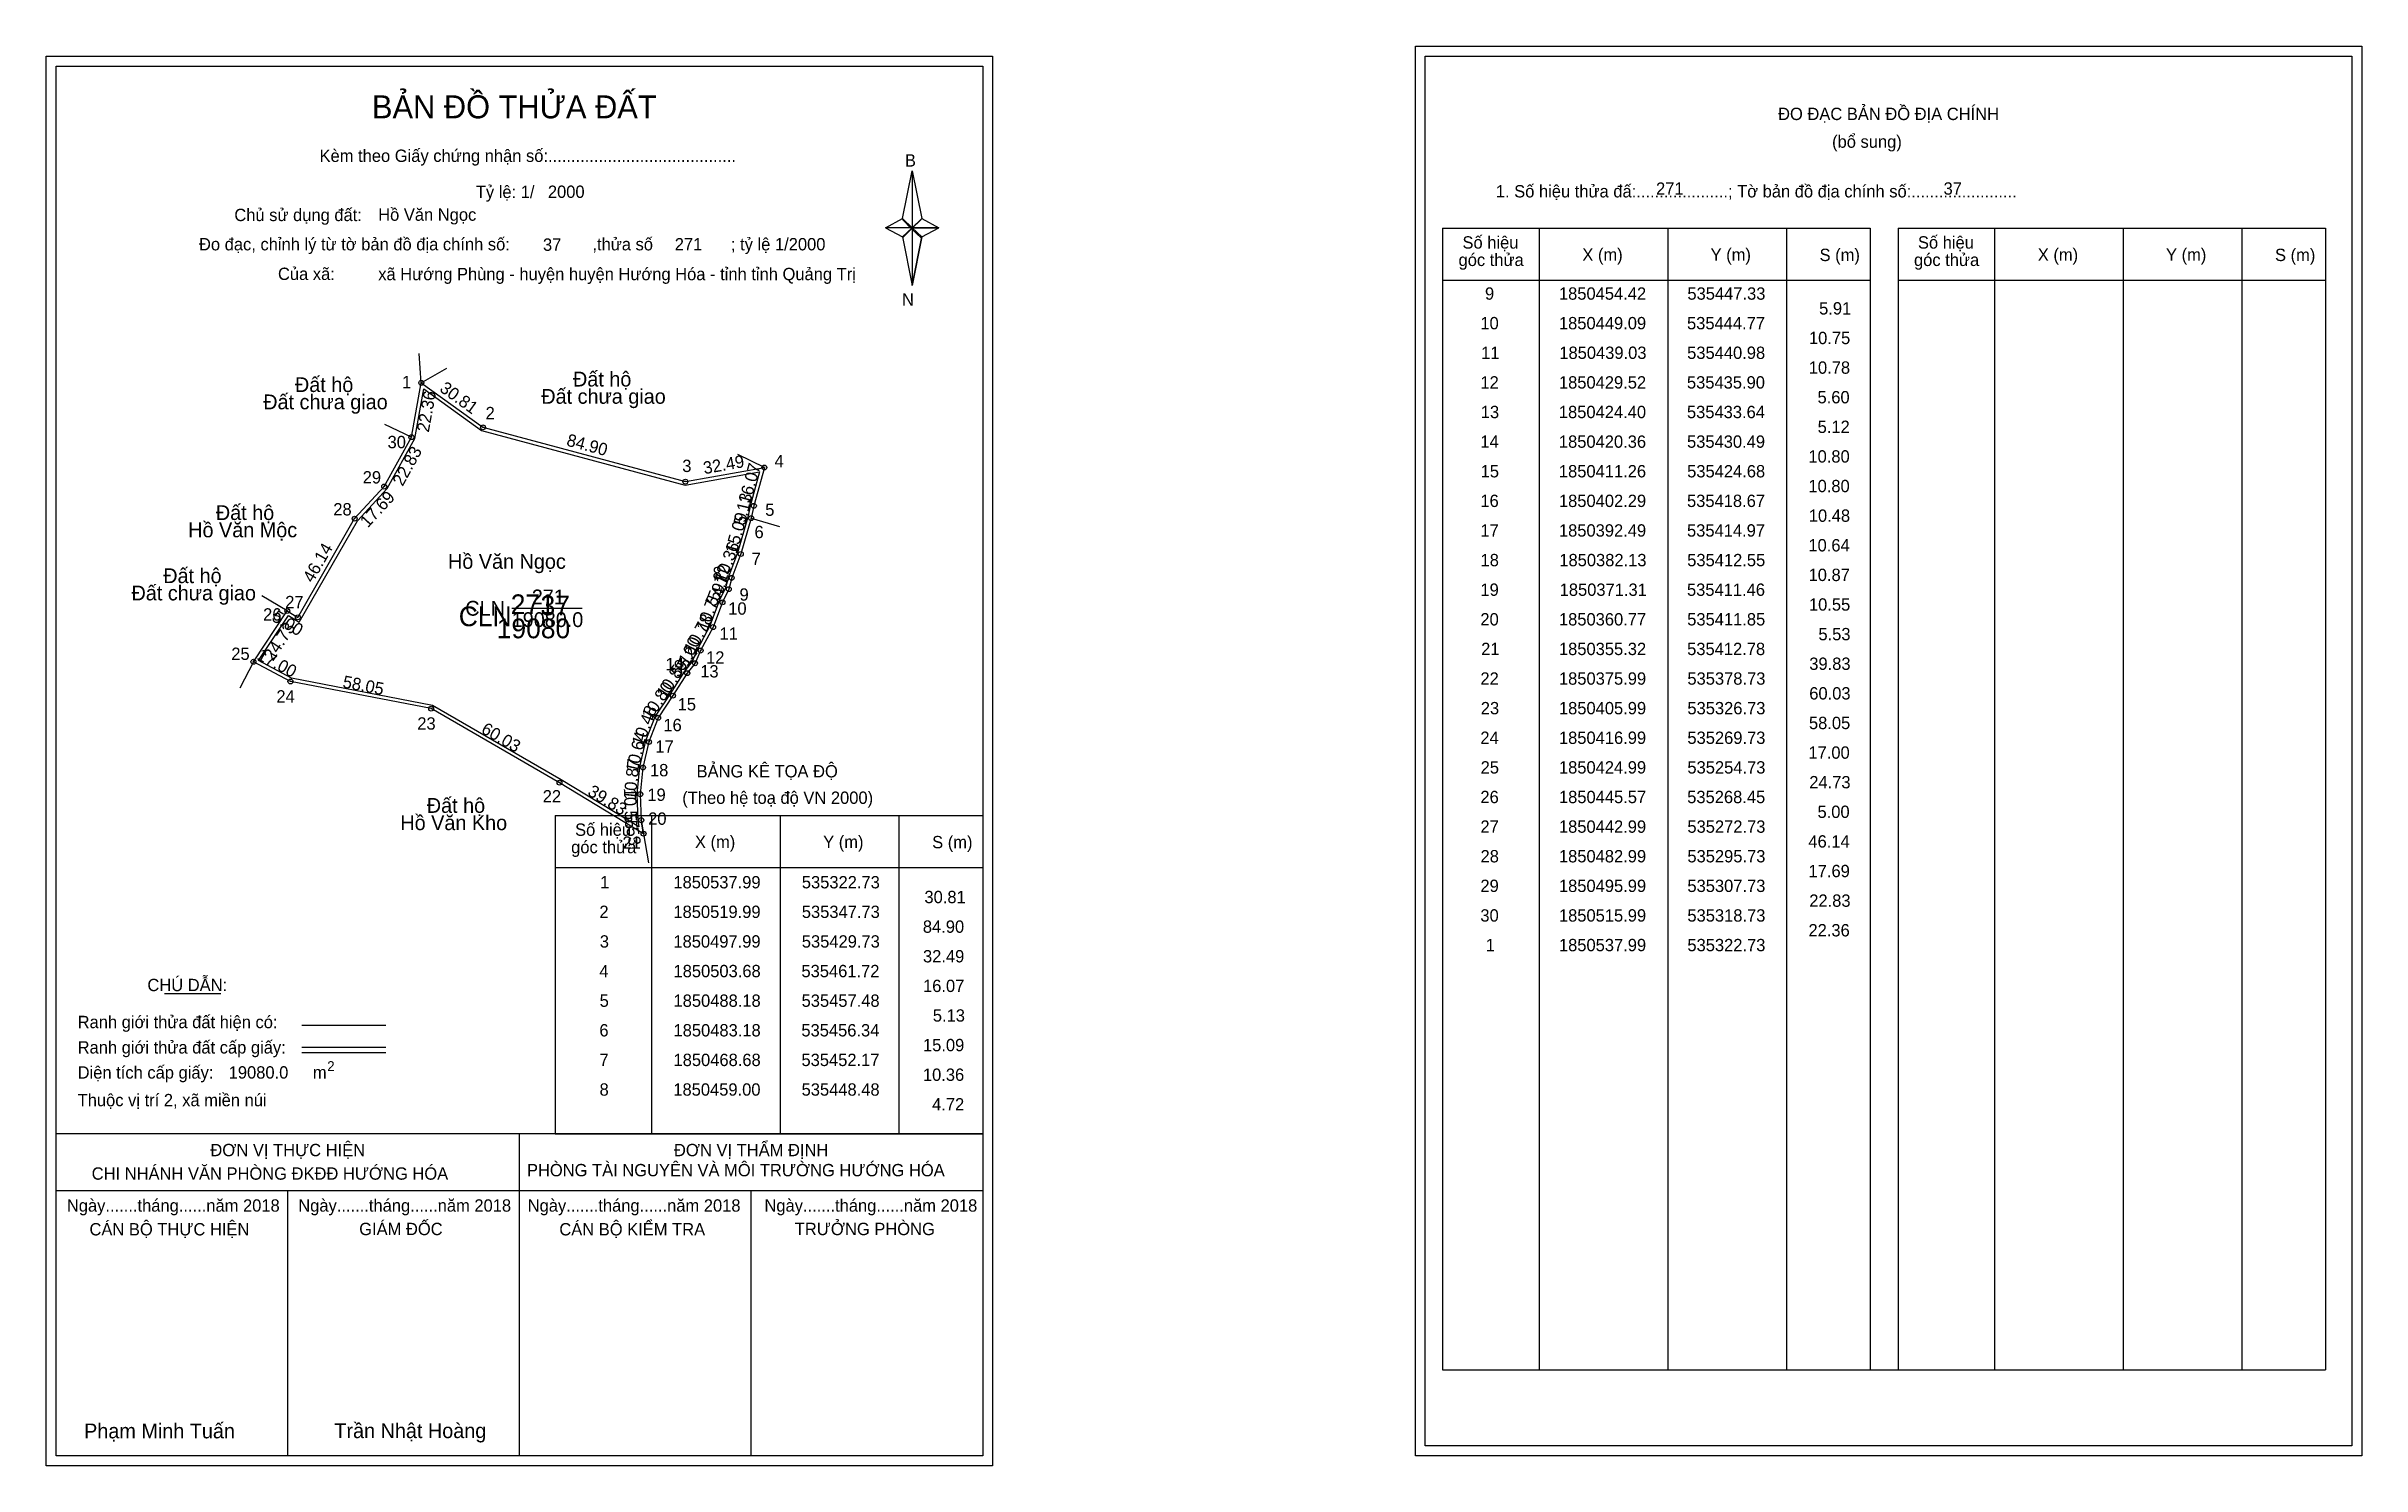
# Model space of a CAD drawing. Extents: x 535171 to 536109, y 1850099 to 1850674.
import ezdxf

# ---------------------------------------------------------------- set-up
doc = ezdxf.new("R2010")
doc.units = 0
for name, color, linetype in [('Level 1', 7, 'Continuous'), ('Level 10', 7, 'Continuous'), ('Level 11', 7, 'Continuous'), ('Level 13', 7, 'Continuous'), ('Level 2', 7, 'Continuous'), ('Level 27', 7, 'Continuous'), ('Level 3', 7, 'Continuous'), ('Level 36', 7, 'Continuous'), ('Level 4', 7, 'Continuous'), ('Level 49', 7, 'Continuous'), ('Level 5', 7, 'Continuous'), ('Level 53', 7, 'Continuous'), ('Level 55', 7, 'Continuous'), ('Level 6', 7, 'Continuous'), ('Level 63', 7, 'Continuous'), ('Level 7', 7, 'Continuous'), ('Level 9', 7, 'Continuous')]:
    doc.layers.add(name, color=color, linetype=linetype)

msp = doc.modelspace()

# ---------------------------------------------------------------- linework, layer by layer
at = {"layer": 'Level 1'}
for p, q in [((535174.82, 1850666.38), (535174.82, 1850666.38)), ((535729.46, 1850670.38), (535729.46, 1850670.38)), ((535517.66, 1850604.62), (535521.6, 1850623.9)), ((535521.6, 1850623.9), (535521.6, 1850600.85)), ((535521.6, 1850623.9), (535525.53, 1850604.62)), ((535510.77, 1850600.85), (535517.66, 1850604.62)), ((535517.66, 1850604.62), (535521.6, 1850600.85)), ((535521.3, 1850600.41), (535517.66, 1850604.18)), ((535521.6, 1850600.85), (535517.66, 1850597.17)), ((535521.3, 1850600.41), (535517.66, 1850596.73)), ((535517.66, 1850596.73), (535521.3, 1850600.41)), ((535517.66, 1850597.17), (535521.6, 1850577.45)), ((535525.24, 1850604.18), (535521.3, 1850600.41)), ((535521.3, 1850600.41), (535525.24, 1850604.18)), ((535525.24, 1850596.73), (535521.3, 1850600.41)), ((535525.53, 1850604.62), (535521.6, 1850600.85)), ((535521.6, 1850600.85), (535521.6, 1850577.45)), ((535521.6, 1850600.85), (535532.42, 1850600.85)), ((535521.6, 1850600.85), (535525.53, 1850597.17)), ((535525.53, 1850597.17), (535521.6, 1850577.45)), ((535525.53, 1850597.17), (535532.42, 1850600.85)), ((535736.53, 1850600.67), (535909.73, 1850600.67)), ((535775.71, 1850138.14), (535775.71, 1850600.67)), ((535827.85, 1850138.14), (535827.85, 1850600.67)), ((535875.8, 1850600.67), (535875.8, 1850138.14)), ((535909.73, 1850600.67), (535909.73, 1850138.14)), ((535921.04, 1850600.67), (536094.25, 1850600.67)), ((535960.22, 1850138.14), (535960.22, 1850600.67)), ((536012.37, 1850138.14), (536012.37, 1850600.67)), ((536060.31, 1850600.67), (536060.31, 1850138.14)), ((536094.25, 1850600.67), (536094.25, 1850138.14)), ((535736.53, 1850579.62), (535909.73, 1850579.62)), ((535921.04, 1850579.62), (536094.25, 1850579.62)), ((535377.01, 1850362.73), (535550.21, 1850362.73)), ((535416.19, 1850233.68), (535416.19, 1850362.73)), ((535468.33, 1850233.68), (535468.33, 1850362.73)), ((535516.27, 1850362.73), (535516.27, 1850233.68)), ((535377.01, 1850341.67), (535550.21, 1850341.67)), ((535218.65, 1850290.51), (535241.46, 1850290.51)), ((535274.38, 1850277.7), (535308.41, 1850277.7)), ((535274.38, 1850268.81), (535308.41, 1850268.81)), ((535274.38, 1850266.62), (535308.41, 1850266.62)), ((535388.47, 1850233.68), (535174.81, 1850233.68)), ((535550.21, 1850233.68), (535340.53, 1850233.68)), ((535362.51, 1850103.23), (535362.51, 1850233.68)), ((535377.01, 1850233.67), (535550.21, 1850233.67)), ((535550.21, 1850210.58), (535174.81, 1850210.58)), ((535268.66, 1850103.23), (535268.66, 1850210.58)), ((535456.36, 1850103.23), (535456.36, 1850210.58)), ((535736.53, 1850138.14), (536094.25, 1850138.14)), ((535550.21, 1850103.23), (535550.21, 1850103.23)), ((536104.86, 1850107.23), (536104.86, 1850107.23))]:
    msp.add_line(p, q, dxfattribs=at)
for points in [[(535517.66, 1850604.62), (535521.6, 1850623.9), (535521.6, 1850600.85)], [(535510.77, 1850600.85), (535517.66, 1850597.17), (535521.6, 1850600.85)], [(535521.6, 1850600.85), (535525.53, 1850604.62), (535532.42, 1850600.85)], [(535521.6, 1850600.85), (535521.6, 1850577.45), (535525.53, 1850597.17)]]:
    msp.add_lwpolyline(points, close=True, dxfattribs=at)
at = {"layer": 'Level 10'}
for p, q in [((535433.64, 1850424.4), (535430.49, 1850420.36)), ((535412.78, 1850355.32), (535411.85, 1850360.77))]:
    msp.add_line(p, q, dxfattribs=at)
for points in [[(535254.73, 1850424.99), (535268.45, 1850445.57), (535272.73, 1850442.99), (535295.73, 1850482.99), (535307.73, 1850495.99), (535318.73, 1850515.99), (535322.73, 1850537.99), (535347.73, 1850519.99), (535429.73, 1850497.99), (535461.72, 1850503.68), (535457.48, 1850488.18), (535456.34, 1850483.18), (535452.17, 1850468.68), (535448.48, 1850459), (535447.33, 1850454.42), (535444.77, 1850449.09), (535440.98, 1850439.03), (535435.9, 1850429.52), (535433.64, 1850424.4), (535430.49, 1850420.36), (535424.68, 1850411.26), (535418.67, 1850402.29), (535414.97, 1850392.49), (535412.55, 1850382.13), (535411.46, 1850371.31), (535411.85, 1850360.77), (535412.78, 1850355.32), (535378.73, 1850375.99), (535326.73, 1850405.99), (535269.73, 1850416.99)], [(535256.75, 1850425.5), (535268.87, 1850443.68), (535273.23, 1850441.05), (535296.87, 1850482.16), (535308.87, 1850495.17), (535320.07, 1850515.52), (535323.71, 1850535.56), (535347.12, 1850518.7), (535429.67, 1850496.56), (535459.79, 1850501.91), (535456.12, 1850488.52), (535454.98, 1850483.53), (535450.84, 1850469.12), (535447.14, 1850459.42), (535446.01, 1850454.9), (535443.48, 1850449.64), (535439.7, 1850439.61), (535434.64, 1850430.13), (535432.43, 1850425.12), (535429.35, 1850421.17), (535423.51, 1850412.03), (535417.42, 1850402.94), (535413.63, 1850392.9), (535411.17, 1850382.36), (535410.06, 1850371.35), (535410.45, 1850360.63), (535410.88, 1850358.11), (535379.44, 1850377.19), (535327.23, 1850407.32), (535270.2, 1850418.32)]]:
    msp.add_lwpolyline(points, close=True, dxfattribs=at)
at = {"layer": 'Level 11'}
for centre in [(535322.73, 1850537.99), (535347.73, 1850519.99), (535318.73, 1850515.99), (535461.72, 1850503.68), (535307.73, 1850495.99), (535429.73, 1850497.99), (535295.73, 1850482.99), (535456.34, 1850483.18), (535457.48, 1850488.18), (535452.17, 1850468.68), (535447.33, 1850454.42), (535448.48, 1850459), (535268.45, 1850445.57), (535444.77, 1850449.09), (535272.73, 1850442.99), (535440.98, 1850439.03), (535435.9, 1850429.52), (535254.73, 1850424.99), (535254.73, 1850424.99), (535269.73, 1850416.99), (535430.49, 1850420.36), (535433.64, 1850424.4), (535424.68, 1850411.26), (535326.73, 1850405.99), (535418.67, 1850402.29), (535414.97, 1850392.49), (535412.55, 1850382.13), (535378.73, 1850375.99), (535411.46, 1850371.31), (535411.85, 1850360.77), (535412.78, 1850355.32)]:
    msp.add_circle(centre, 1, dxfattribs=at)
at = {"layer": 'Level 27'}
for p, q in [((535322.73, 1850537.99), (535321.89, 1850549.96)), ((535322.73, 1850537.99), (535333.12, 1850543.99)), ((535318.73, 1850515.99), (535307.9, 1850521.17)), ((535461.72, 1850503.68), (535450.96, 1850509)), ((535456.34, 1850483.18), (535467.86, 1850479.84)), ((535268.45, 1850445.57), (535258.18, 1850451.77)), ((535254.73, 1850424.99), (535249.24, 1850414.32)), ((535412.78, 1850355.32), (535414.8, 1850343.49))]:
    msp.add_line(p, q, dxfattribs=at)
at = {"layer": 'Level 3'}
for p, q in [((535736.53, 1850600.67), (535736.53, 1850138.14)), ((535921.04, 1850600.67), (535921.04, 1850138.14)), ((535377.01, 1850362.73), (535377.01, 1850233.68))]:
    msp.add_line(p, q, dxfattribs=at)
at = {"layer": 'Level 63'}
for points in [[(535725.47, 1850674.38), (536108.87, 1850674.38), (536108.87, 1850103.23), (535725.47, 1850103.23)], [(535170.81, 1850670.38), (535554.21, 1850670.38), (535554.21, 1850099.23), (535170.81, 1850099.23)], [(535174.81, 1850666.38), (535550.21, 1850666.38), (535550.21, 1850103.23), (535174.81, 1850103.23)], [(535729.47, 1850670.38), (536104.87, 1850670.38), (536104.87, 1850107.23), (535729.47, 1850107.23)]]:
    msp.add_lwpolyline(points, close=True, dxfattribs=at)
at = {"layer": 'Level 9'}
msp.add_line((535359.35, 1850446.66), (535387.87, 1850446.66), dxfattribs=at)

# ---------------------------------------------------------------- texts
at = {"layer": 'Level 1'}
for s, height, p in [('BẢN ĐỒ THỬA ĐẤT', 9.3313, (535302.75, 1850645.19)), ('ĐO ĐẠC BẢN ĐỒ ĐỊA CHÍNH', 5, (535872.42, 1850644.5)), ('(bổ sung)', 5, (535894.3, 1850633.26)), ('Kèm theo Giấy chứng nhận số:.........................................', 5, (535281.51, 1850627.53)), ('B', 5, (535518.68, 1850625.65)), ('1. Số hiệu thửa đấ:....................; Tờ bản đồ địa chính số:.......................', 5, (535758.08, 1850613.14)), ('Chủ sử dụng đất:', 5, (535246.99, 1850603.55)), ('Đo đạc, chỉnh lý từ tờ bản đồ địa chính số:                  ,thửa số                 ; tỷ lệ 1/2000', 5, (535232.68, 1850591.69)), ('Số hiệu', 5, (535744.56, 1850592.41)), ('Số hiệu', 5, (535929.08, 1850592.41)), ('góc thửa', 5, (535742.97, 1850585.35)), ('X (m)', 5, (535793.12, 1850587.46)), ('Y (m)', 5, (535845.08, 1850587.46)), ('S (m)', 5, (535889.23, 1850587.36)), ('góc thửa', 5, (535927.49, 1850585.35)), ('X (m)', 5, (535977.64, 1850587.46)), ('Y (m)', 5, (536029.59, 1850587.46)), ('S (m)', 5, (536073.75, 1850587.36)), ('Của xã:', 5, (535264.67, 1850579.69)), ('N', 5, (535517.48, 1850569.31)), ('BẢNG KÊ TỌA ĐỘ', 5, (535434.27, 1850378.13)), ('(Theo hệ toạ độ VN 2000)', 5, (535428.47, 1850367.41)), ('góc thửa', 5, (535383.45, 1850347.4)), ('Số hiệu', 5, (535385.04, 1850354.46)), ('X (m)', 5, (535433.6, 1850349.51)), ('Y (m)', 5, (535485.55, 1850349.51)), ('S (m)', 5, (535529.71, 1850349.41)), ('CHÚ DẪN:', 5, (535211.77, 1850291.52)), ('Ranh giới thửa đất hiện có:', 5, (535183.51, 1850276.52)), ('Ranh giới thửa đất cấp giấy:', 5, (535183.51, 1850266.24)), ('Diện tích cấp giấy:', 5, (535183.51, 1850256.08)), ('m', 5, (535278.82, 1850256.12)), ('2', 4, (535284.62, 1850259.14)), ('Thuộc vị trí 2, xã miền núi', 5, (535183.51, 1850244.88)), ('ĐƠN VỊ THỰC HIỆN', 5, (535237.28, 1850224.64)), ('ĐƠN VỊ THẨM ĐỊNH', 5, (535425.09, 1850224.64)), ('CHI NHÁNH VĂN PHÒNG ĐKĐĐ HƯỚNG HÓA', 5, (535189.2, 1850215.12)), ('PHÒNG TÀI NGUYÊN VÀ MÔI TRƯỜNG HƯỚNG HÓA', 5, (535365.54, 1850216.5)), ('Ngày.......tháng......năm 2018', 5, (535179.15, 1850202.17)), ('Ngày.......tháng......năm 2018', 5, (535272.89, 1850202.17)), ('Ngày.......tháng......năm 2018', 5, (535365.84, 1850202.17)), ('Ngày.......tháng......năm 2018', 5, (535461.76, 1850202.17)), ('CÁN BỘ THỰC HIỆN', 5, (535188.31, 1850192.54)), ('GIÁM ĐỐC', 5, (535297.58, 1850192.66)), ('CÁN BỘ KIỂM TRA', 5, (535378.66, 1850192.54)), ('TRƯỞNG PHÒNG', 5, (535474.04, 1850192.66)), ('Phạm Minh Tuấn', 6, (535186.13, 1850110.31)), ('Trần Nhật Hoàng', 6, (535287.52, 1850110.41))]:
    msp.add_text(s, height=height, dxfattribs=at).set_placement(p)
at = {"layer": 'Level 11'}
msp.add_text('Tỷ lệ: 1/', height=5, dxfattribs=at).set_placement((535344.83, 1850612.91))
at = {"layer": 'Level 13'}
for s, p in [('CLN', (535340.56, 1850443.66)), ('271', (535367.5, 1850448.26)), ('19080.0', (535359.36, 1850439.06))]:
    msp.add_text(s, height=6, dxfattribs=at).set_placement(p)
at = {"layer": 'Level 2'}
msp.add_text('Hồ Văn Ngọc', height=6, dxfattribs=at).set_placement((535333.56, 1850462.66))
at = {"layer": 'Level 3'}
msp.add_text('CLN ', height=8, dxfattribs=at).set_placement((535337.92, 1850439.4))
at = {"layer": 'Level 36'}
for s, p in [('Đất hộ', (535271.56, 1850534.29)), ('Đất hộ', (535384.2, 1850536.53)), ('Đất chưa giao', (535258.7, 1850527.29)), ('Đất chưa giao', (535371.35, 1850529.53)), ('Đất hộ', (535239.51, 1850482.43)), ('Hồ Văn Mộc', (535228.3, 1850475.43)), ('Đất chưa giao', (535205.33, 1850449.86)), ('Đất hộ', (535218.19, 1850456.86)), ('Hồ Văn Kho', (535314.25, 1850356.77)), ('Đất hộ', (535324.96, 1850363.77))]:
    msp.add_text(s, height=6, dxfattribs=at).set_placement(p)
at = {"layer": 'Level 4'}
msp.add_text('271', height=8, dxfattribs=at).set_placement((535358.98, 1850444.29))
at = {"layer": 'Level 49'}
for s, rotation, p in [('22.36', 79.69515, (535325.76, 1850517.77)), ('30.81', 324.24611, (535329.79, 1850534.88)), ('22.83', 61.18921, (535315.16, 1850495.8)), ('84.90', 344.98164, (535381.25, 1850512.65)), ('32.49', 10.08561, (535437.42, 1850500.98)), ('16.07', 74.7011, (535455.91, 1850488.5)), ('17.69', 47.29061, (535301.05, 1850479.02)), ('5.13', 77.15612, (535453.98, 1850480.03)), ('15.09', 73.95549, (535450.46, 1850468.54)), ('46.14', 60.1011, (535278.76, 1850456.69)), ('10.36', 69.13324, (535445.92, 1850456.78)), ('5.91', 64.34502, (535442.01, 1850447.03)), ('4.72', 75.9049, (535444.82, 1850450.98)), ('5.00', 328.91827, (535261.76, 1850441.9)), ('10.75', 69.35662, (535438.53, 1850437.07)), ('24.73', 56.30993, (535262.64, 1850424.96)), ('10.78', 61.89, (535433.21, 1850427.89)), ('17.00', 331.92751, (535255.77, 1850426.25)), ('5.12', 52.05635, (535426.92, 1850418.39)), ('5.60', 66.18304, (535430.75, 1850421.81)), ('58.05', 349.0772, (535290.61, 1850414.59)), ('10.80', 57.44333, (535421.84, 1850409.78)), ('10.80', 56.17747, (535415.79, 1850400.87)), ('60.03', 330.01836, (535346.6, 1850396.38)), ('10.48', 69.31592, (535412.46, 1850390.38)), ('10.64', 76.85199, (535410.34, 1850379.71)), ('10.87', 84.24747, (535409.6, 1850368.78)), ('39.83', 328.74022, (535389.74, 1850371.18)), ('10.55', 272.11909, (535404.76, 1850373.86)), ('5.53', 279.6838, (535404.77, 1850363))]:
    msp.add_text(s, height=5, rotation=rotation, dxfattribs=at).set_placement(p)
at = {"layer": 'Level 5'}
msp.add_text('19080', height=8, dxfattribs=at).set_placement((535353.31, 1850434.51))
at = {"layer": 'Level 53'}
for s, p in [('9', (535753.68, 1850571.7)), ('1850454.42', (535783.64, 1850571.7)), ('535447.33', (535835.68, 1850571.7)), ('5.91', (535889.05, 1850565.7)), ('10', (535751.81, 1850559.7)), ('1850449.09', (535783.64, 1850559.7)), ('535444.77', (535835.53, 1850559.7)), ('10.75', (535884.93, 1850553.7)), ('11', (535752.13, 1850547.7)), ('1850439.03', (535783.79, 1850547.7)), ('535440.98', (535835.58, 1850547.7)), ('12', (535751.83, 1850535.7)), ('1850429.52', (535783.64, 1850535.7)), ('535435.90', (535835.5, 1850535.7)), ('10.78', (535884.87, 1850541.7)), ('5.60', (535888.4, 1850529.7)), ('13', (535751.98, 1850523.7)), ('1850424.40', (535783.61, 1850523.7)), ('535433.64', (535835.5, 1850523.7)), ('5.12', (535888.45, 1850517.7)), ('14', (535751.8, 1850511.7)), ('1850420.36', (535783.62, 1850511.7)), ('535430.49', (535835.53, 1850511.7)), ('15', (535751.92, 1850499.7)), ('1850411.26', (535783.62, 1850499.7)), ('535424.68', (535835.58, 1850499.7)), ('10.80', (535884.71, 1850505.7)), ('16', (535751.82, 1850487.7)), ('1850402.29', (535783.64, 1850487.7)), ('535418.67', (535835.53, 1850487.7)), ('10.80', (535884.71, 1850493.7)), ('10.48', (535884.87, 1850481.7)), ('17', (535751.84, 1850475.7)), ('1850392.49', (535783.64, 1850475.7)), ('535414.97', (535835.53, 1850475.7)), ('10.64', (535884.7, 1850469.7)), ('18', (535751.88, 1850463.7)), ('1850382.13', (535783.79, 1850463.7)), ('535412.55', (535835.61, 1850463.7)), ('19', (535751.83, 1850451.7)), ('1850371.31', (535783.93, 1850451.7)), ('535411.46', (535835.51, 1850451.7)), ('10.87', (535884.78, 1850457.7)), ('10.55', (535884.93, 1850445.7)), ('20', (535751.81, 1850439.7)), ('1850360.77', (535783.65, 1850439.7)), ('535411.85', (535835.61, 1850439.7)), ('5.53', (535888.76, 1850433.7)), ('21', (535752.13, 1850427.7)), ('1850355.32', (535783.64, 1850427.7)), ('535412.78', (535835.58, 1850427.7)), ('22', (535751.83, 1850415.7)), ('1850375.99', (535783.64, 1850415.7)), ('535378.73', (535835.68, 1850415.7)), ('39.83', (535885.06, 1850421.7)), ('23', (535751.98, 1850403.7)), ('1850405.99', (535783.64, 1850403.7)), ('535326.73', (535835.68, 1850403.7)), ('60.03', (535885.06, 1850409.7)), ('58.05', (535884.93, 1850397.7)), ('24', (535751.8, 1850391.7)), ('1850416.99', (535783.64, 1850391.7)), ('535269.73', (535835.68, 1850391.7)), ('17.00', (535884.71, 1850385.7)), ('25', (535751.92, 1850379.7)), ('1850424.99', (535783.64, 1850379.7)), ('535254.73', (535835.68, 1850379.7)), ('26', (535751.82, 1850367.7)), ('1850445.57', (535783.65, 1850367.7)), ('535268.45', (535835.61, 1850367.7)), ('24.73', (535885.06, 1850373.7)), ('5.00', (535888.4, 1850361.7)), ('27', (535751.84, 1850355.7)), ('1850442.99', (535783.64, 1850355.7)), ('535272.73', (535835.68, 1850355.7)), ('46.14', (535884.7, 1850349.7)), ('28', (535751.88, 1850343.7)), ('1850482.99', (535783.64, 1850343.7)), ('535295.73', (535835.68, 1850343.7)), ('17.69', (535884.76, 1850337.7)), ('1', (535395.2, 1850333.17)), ('1850537.99', (535424.87, 1850333.17)), ('535322.73', (535476.9, 1850333.17)), ('29', (535751.83, 1850331.7)), ('1850495.99', (535783.64, 1850331.7)), ('535307.73', (535835.68, 1850331.7)), ('2', (535394.9, 1850321.17)), ('1850519.99', (535424.87, 1850321.17)), ('535347.73', (535476.9, 1850321.17)), ('30.81', (535526.58, 1850327.17)), ('30', (535751.81, 1850319.7)), ('1850515.99', (535783.64, 1850319.7)), ('535318.73', (535835.68, 1850319.7)), ('22.83', (535885.06, 1850325.7)), ('84.90', (535525.94, 1850315.17)), ('22.36', (535884.73, 1850313.7)), ('3', (535395.06, 1850309.17)), ('1850497.99', (535424.87, 1850309.17)), ('535429.73', (535476.9, 1850309.17)), ('32.49', (535525.99, 1850303.17)), ('1', (535753.97, 1850307.7)), ('1850537.99', (535783.64, 1850307.7)), ('535322.73', (535835.68, 1850307.7)), ('4', (535394.88, 1850297.17)), ('1850503.68', (535424.92, 1850297.17)), ('535461.72', (535476.75, 1850297.17)), ('16.07', (535526.01, 1850291.17)), ('5', (535394.99, 1850285.17)), ('1850488.18', (535424.92, 1850285.17)), ('535457.48', (535476.81, 1850285.17)), ('6', (535394.89, 1850273.17)), ('1850483.18', (535424.92, 1850273.17)), ('535456.34', (535476.72, 1850273.17)), ('5.13', (535529.98, 1850279.17)), ('15.09', (535525.99, 1850267.17)), ('7', (535394.91, 1850261.17)), ('1850468.68', (535424.92, 1850261.17)), ('535452.17', (535476.76, 1850261.17)), ('10.36', (535525.96, 1850255.17)), ('8', (535394.96, 1850249.17)), ('1850459.00', (535424.84, 1850249.17)), ('535448.48', (535476.81, 1850249.17)), ('4.72', (535529.68, 1850243.17))]:
    msp.add_text(s, height=5, dxfattribs=at).set_placement(p)
at = {"layer": 'Level 55'}
for s, height, p in [('1', 0.8, (535322.51, 1850537.99)), ('0', 0.22, (535322.65, 1850537.77)), ('0', 0.22, (535322.65, 1850537.77)), ('30', 0.8, (535318.16, 1850515.99)), ('270', 0.22, (535318.49, 1850515.77)), ('270', 0.22, (535318.49, 1850515.77)), ('0', 0.22, (535318.65, 1850515.77)), ('2', 0.8, (535347.46, 1850519.99)), ('0', 0.22, (535347.65, 1850519.77)), ('4', 0.8, (535461.44, 1850503.68)), ('0', 0.22, (535461.64, 1850503.46)), ('29', 0.8, (535307.16, 1850495.99)), ('270', 0.22, (535307.49, 1850495.77)), ('270', 0.22, (535307.49, 1850495.77)), ('3', 0.8, (535429.48, 1850497.99)), ('0', 0.22, (535429.65, 1850497.77)), ('28', 0.8, (535295.17, 1850482.99)), ('6', 0.8, (535456.07, 1850483.18)), ('5', 0.8, (535457.22, 1850488.18)), ('270', 0.22, (535295.49, 1850482.77)), ('270', 0.22, (535295.49, 1850482.77)), ('7', 0.8, (535451.9, 1850468.68)), ('9', 0.8, (535447.06, 1850454.42)), ('8', 0.8, (535448.22, 1850459)), ('26', 0.8, (535267.88, 1850445.57)), ('10', 0.8, (535444.2, 1850449.09)), ('270', 0.22, (535268.21, 1850445.35)), ('270', 0.22, (535268.21, 1850445.35)), ('0', 0.22, (535268.37, 1850445.35)), ('0', 0.22, (535268.37, 1850445.35)), ('27', 0.8, (535272.17, 1850442.99)), ('270', 0.22, (535272.49, 1850442.77)), ('270', 0.22, (535272.49, 1850442.77)), ('11', 0.8, (535440.46, 1850439.03)), ('12', 0.8, (535435.33, 1850429.52)), ('25', 0.8, (535254.18, 1850424.99)), ('272', 0.22, (535254.49, 1850424.77)), ('0', 0.22, (535254.65, 1850424.77)), ('0', 0.22, (535254.65, 1850424.77)), ('24', 0.8, (535269.16, 1850416.99)), ('14', 0.8, (535429.92, 1850420.36)), ('13', 0.8, (535433.1, 1850424.4)), ('272', 0.22, (535269.49, 1850416.77)), ('15', 0.8, (535424.13, 1850411.26)), ('23', 0.8, (535326.19, 1850405.99)), ('272', 0.22, (535326.49, 1850405.77)), ('16', 0.8, (535418.1, 1850402.29)), ('17', 0.8, (535414.41, 1850392.49)), ('18', 0.8, (535411.99, 1850382.13)), ('22', 0.8, (535378.16, 1850375.99)), ('272', 0.22, (535378.49, 1850375.77)), ('19', 0.8, (535410.89, 1850371.31)), ('20', 0.8, (535411.28, 1850360.77)), ('21', 0.8, (535412.26, 1850355.32)), ('272', 0.22, (535412.54, 1850355.1))]:
    msp.add_text(s, height=height, dxfattribs=at).set_placement(p)
at = {"layer": 'Level 6'}
for s, p in [('2000', (535374.02, 1850612.95)), ('271', (535822.98, 1850614.22)), ('37', (535939.47, 1850614.26)), ('Hồ Văn Ngọc', (535305.26, 1850603.68)), ('37', (535372.03, 1850591.51)), ('271', (535425.42, 1850591.67)), ('xã Hướng Phùng - huyện huyện Hướng Hóa - tỉnh tỉnh Quảng Trị', (535305.29, 1850579.6)), ('19080.0', (535244.7, 1850256.09))]:
    msp.add_text(s, height=5, dxfattribs=at).set_placement(p)
at = {"layer": 'Level 7'}
msp.add_text('37', height=8, dxfattribs=at).set_placement((535371.05, 1850443.83))
at = {"layer": 'Level 9'}
for s, p in [('1', (535314.95, 1850535.84)), ('2', (535348.78, 1850523.27)), ('30', (535309.07, 1850511.53)), ('29', (535299, 1850497.23)), ('3', (535428.47, 1850501.88)), ('4', (535465.84, 1850503.8)), ('28', (535287.09, 1850484.28)), ('5', (535462.08, 1850484.12)), ('6', (535457.73, 1850475.08)), ('7', (535456.56, 1850464.15)), ('8', (535440.74, 1850458.42)), ('26', (535258.65, 1850441.67)), ('27', (535267.6, 1850446.69)), ('10', (535447.09, 1850444.07)), ('9', (535451.66, 1850449.74)), ('11', (535443.57, 1850433.89)), ('25', (535245.76, 1850425.73)), ('12', (535438.11, 1850424.22)), ('14', (535421.7, 1850421.55)), ('13', (535435.75, 1850418.62)), ('24', (535264.03, 1850408.46)), ('15', (535426.59, 1850405.26)), ('23', (535321.11, 1850397.49)), ('16', (535420.81, 1850396.86)), ('17', (535417.56, 1850388.13)), ('18', (535415.38, 1850378.58)), ('22', (535371.93, 1850367.98)), ('19', (535414.32, 1850368.61)), ('20', (535414.65, 1850358.93)), ('21', (535404.25, 1850349.22))]:
    msp.add_text(s, height=5, dxfattribs=at).set_placement(p)

doc.saveas('drawing.dxf')
